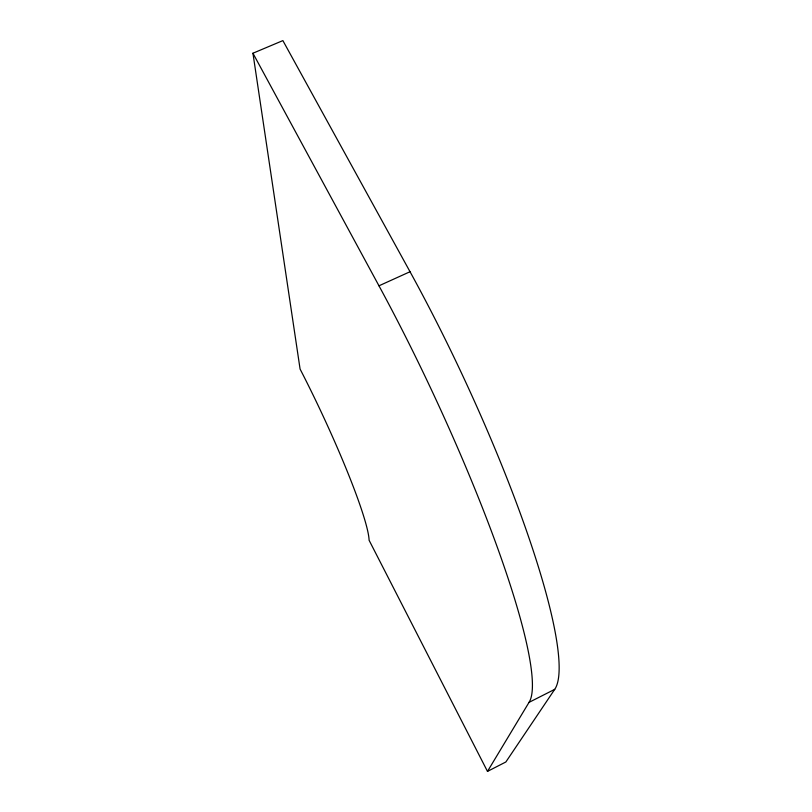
<?xml version="1.0" encoding="UTF-8"?>
<svg xmlns="http://www.w3.org/2000/svg" width="812" height="812" viewBox="0 0 812 812"><rect width="100%" height="100%" fill="white"/><g stroke="black" fill="none" stroke-linecap="round" stroke-linejoin="round"><path stroke-width="1.22" d="M487.484 771.4L529.028 702.37L554.738 689.337A322.871 54.678 65 0 0 410.03 271.726L282.88 40.6L252.938 53.227L300.085 369.064A139.451 14.423 64.9 0 1 369.095 540.254L487.484 771.4L505.856 761.981L554.738 689.337M529.028 702.37A323.785 48.781 64.9 0 0 378.971 285.804L410.03 271.726M252.938 53.227L378.971 285.804"/></g></svg>
